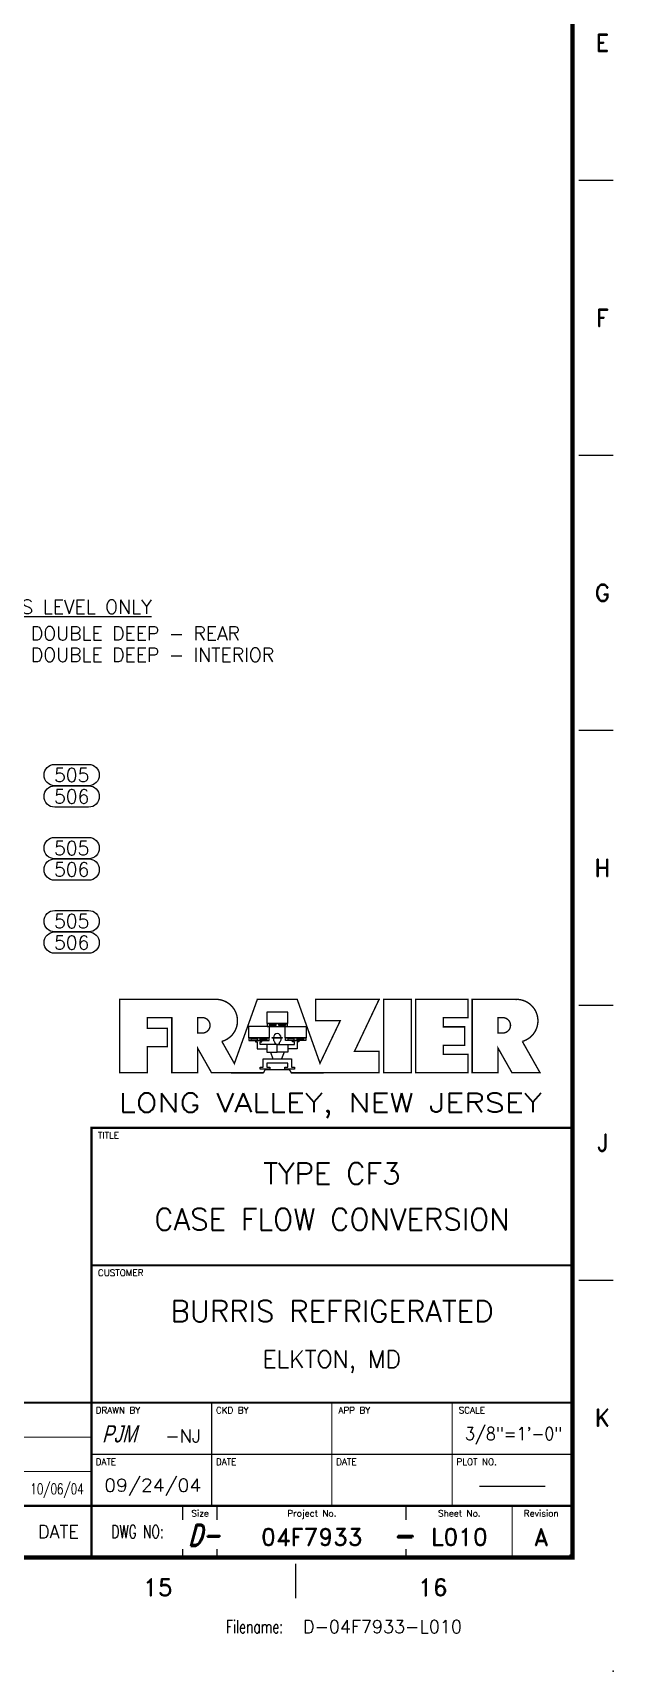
# Model space of a CAD drawing. Extents: x -185 to 859, y -145 to 549.
# Drawn here: x 724.2 to 859.3, y -145 to 236.4 of the extents above; entities that cross this region are included whole.
import ezdxf
from ezdxf.enums import TextEntityAlignment as Align

# ---------------------------------------------------------------- set-up
doc = ezdxf.new("R2010")
doc.units = 0
doc.header["$LTSCALE"] = 8
doc.header["$MEASUREMENT"] = 0
doc.linetypes.add('HIDDEN2', pattern=[0.1875, 0.125, -0.0625])
for name, color, linetype in [('BORD', 15, 'CONTINUOUS'), ('FDIM', 2, 'CONTINUOUS'), ('RACKLOAD', 254, 'HIDDEN2'), ('TEXTL', 3, 'CONTINUOUS')]:
    doc.layers.add(name, color=color, linetype=linetype)
doc.styles.add('2thirds', font='romans.shx', dxfattribs={"width": 0.7})
doc.styles.add('BOLD', font='SIMPLEX')
doc.styles.add('BORDER', font='SIMPLEX')
doc.styles.add('DCMARCH', font='stylu.ttf', dxfattribs={"width": 0.75, "oblique": 15})
doc.styles.add('ROMAND', font='ROMAND')
doc.styles.add('SIMPLEX', font='SIMPLEX')

# ---------------------------------------------------------------- blocks, each defined once
blk = doc.blocks.new('FLOGO')
at = {"layer": 'BORD'}
for p, q in [((2.564, 0.534), (2.564, 0.401)), ((2.564, 0), (2.564, 0.534)), ((0.378, 0.401), (0.378, 0)), ((0.81, 0), (1.044, 0)), ((1.248, 0), (1.482, 0))]:
    blk.add_line(p, q, dxfattribs=at)
at = {"layer": 'BORD', "const_width": 0.0101}
for points in [[(1.887, 0.534), (1.708, 0.156), (1.887, 0.156), (1.887, 0), (1.248, 0), (1.235, 0.022), (1.057, 0.022), (1.046, 0), (0.668, 0), (0.567, 0.178), (0.567, 0), (0.378, 0), (0.378, 0.401), (0.2, 0.401), (0.2, 0.323), (0.347, 0.323), (0.347, 0.189), (0.2, 0.189), (0.2, 0), (0, 0), (0, 0.534), (0.378, 0.534), (0.645, 0.534), (0.701, 0.534, -0.869818), (0.743, 0.228), (0.834, 0.067), (1.001, 0.534), (1.291, 0.534), (1.457, 0.069), (1.604, 0.378), (1.426, 0.378), (1.426, 0.534), (1.893, 0.534)], [(2.564, 0.534), (2.831, 0.534), (2.564, 0.534), (2.564, 0), (2.753, 0), (2.753, 0.178), (2.854, 0), (3.058, 0), (2.929, 0.228, 0.869818), (2.887, 0.534), (2.831, 0.534)]]:
    blk.add_lwpolyline(points, format="xyb", dxfattribs=at)
for points in [[(1.921, 0), (1.921, 0.534), (2.121, 0.534), (2.121, 0)], [(2.154, 0), (2.154, 0.534), (2.533, 0.534), (2.533, 0.401), (2.355, 0.401), (2.355, 0.334), (2.51, 0.334), (2.51, 0.2), (2.355, 0.2), (2.355, 0.134), (2.533, 0.134), (2.533, 0)]]:
    blk.add_lwpolyline(points, close=True, dxfattribs=at)
for points in [[(0.601, 0.289), (0.567, 0.289), (0.567, 0.401), (0.601, 0.401, -1)], [(2.753, 0.289), (2.753, 0.401), (2.787, 0.401, -1), (2.787, 0.289)]]:
    blk.add_lwpolyline(points, format="xyb", close=True, dxfattribs=at)
at = {"layer": 'BORD'}
for points in [[(1.07, 0.358), (1.224, 0.358), (1.224, 0.44), (1.07, 0.44)], [(1.073, 0.337), (1.221, 0.337), (1.221, 0.358), (1.073, 0.358)], [(0.936, 0.255), (1.089, 0.255), (1.089, 0.337), (0.936, 0.337)], [(0.938, 0.234), (1.086, 0.234), (1.086, 0.255), (0.938, 0.255)], [(0.954, 0.24), (1.002, 0.24), (1.002, 0.25), (0.954, 0.25)], [(1.07, 0.24), (1.022, 0.24), (1.022, 0.25), (1.07, 0.25)], [(1.089, 0.343), (1.137, 0.343), (1.137, 0.352), (1.089, 0.352)], [(1.11, 0.251), (1.11, 0.256), (1.182, 0.256), (1.182, 0.251)], [(1.205, 0.343), (1.157, 0.343), (1.157, 0.352), (1.205, 0.352)], [(1.356, 0.255), (1.203, 0.255), (1.203, 0.337), (1.356, 0.337)], [(1.354, 0.234), (1.206, 0.234), (1.206, 0.255), (1.354, 0.255)], [(1.222, 0.24), (1.27, 0.24), (1.27, 0.25), (1.222, 0.25)], [(1.338, 0.24), (1.29, 0.24), (1.29, 0.25), (1.338, 0.25)], [(1.07, 0.071), (1.07, 0.041), (1.091, 0.041), (1.091, 0.027), (1.021, 0.027), (1.021, 0.041), (1.043, 0.041), (1.043, 0.102), (1.249, 0.102), (1.249, 0.041), (1.271, 0.041), (1.271, 0.027), (1.2, 0.027), (1.2, 0.041), (1.222, 0.041), (1.222, 0.071)]]:
    blk.add_lwpolyline(points, close=True, dxfattribs=at)
for points in [[(1.174, 0.256, 0.378608), (1.146, 0.285, 0.378608), (1.118, 0.256, 0.378608)], [(1.121, 0.251, 0.351419), (1.123, 0.23), (1.127, 0.225, 0.337041), (1.146, 0.205, 0.337041), (1.165, 0.225), (1.169, 0.23, 0.351419), (1.171, 0.251)]]:
    blk.add_lwpolyline(points, format="xyb", dxfattribs=at)
for points in [[(1.07, 0.205), (1.07, 0.15), (1.146, 0.15), (1.146, 0.205), (1.021, 0.205), (1.021, 0.226), (1.034, 0.226), (1.034, 0.234), (0.988, 0.234), (0.988, 0.226), (1.001, 0.226), (1.001, 0.174), (1.07, 0.174)], [(1.096, 0.15), (1.115, 0.102)], [(1.127, 0.205), (1.13, 0.216)], [(1.222, 0.205), (1.222, 0.15), (1.146, 0.15), (1.146, 0.205), (1.271, 0.205), (1.271, 0.226), (1.257, 0.226), (1.257, 0.234), (1.304, 0.234), (1.304, 0.226), (1.291, 0.226), (1.291, 0.174), (1.222, 0.174)], [(1.165, 0.205), (1.162, 0.216)], [(1.196, 0.15), (1.177, 0.102)]]:
    blk.add_lwpolyline(points, dxfattribs=at)
blk.add_point((2.884, 0.534), dxfattribs=at)
blk.add_point((2.884, 0.534), dxfattribs=at)
blk = doc.blocks.new('sbord_d')
at = {"layer": 'BORD'}
for p, q in [((32.063, 10), (32.312, 10)), ((32.063, 8), (32.312, 8)), ((32.063, 6), (32.312, 6)), ((32.063, 4), (32.312, 4)), ((32.063, 2), (32.312, 2)), ((28.848, 0.821), (28.848, 0.821)), ((29.182, 0.258), (29.182, 0.354)), ((29.432, 0.258), (29.432, 0.354)), ((30.807, 0.258), (30.807, 0.354)), ((29.182, -0.016), (29.182, 0.044)), ((29.432, -0.016), (29.432, 0.044)), ((30.807, -0.016), (30.807, 0.044)), ((30, -0.062), (30, -0.312))]:
    blk.add_line(p, q, dxfattribs=at)
at = {"layer": 'BORD', "const_width": 0.0313}
blk.add_lwpolyline([(-0.016, -0.016), (32.016, -0.016), (32.016, 20.016), (-0.016, 20.016)], close=True, dxfattribs=at)
at = {"layer": 'BORD'}
for points, const_width in [([(28.516, -0.016), (28.516, 0.359), (28.516, 0.734), (28.516, 1.109), (28.516, 2.109), (28.516, 3.109), (32.016, 3.109)], 0.0156), ([(28.516, 2.109), (32.016, 2.109)], 0.0156), ([(28.516, 1.109), (28.016, 1.109), (27.516, 1.109), (27.016, 1.109), (26.516, 1.109), (20.516, 1.109), (20.016, 1.109), (20.016, 0.859)], 0.0156), ([(28.516, 1.109), (32.016, 1.109)], 0.0156), ([(29.391, 1.109), (29.391, 0.734), (29.391, 0.359)], 0.00781), ([(30.266, 1.109), (30.266, 0.734), (30.266, 0.359)], 0.00781), ([(31.141, 1.109), (31.141, 0.734), (31.141, 0.359)], 0.00781), ([(20.016, 0.859), (28.516, 0.859)], 0.00781), ([(28.516, 0.734), (32.016, 0.734)], 0.00781), ([(20.016, 0.609), (28.516, 0.609)], 0.00781), ([(20.016, 0.359), (28.516, 0.359)], 0.0156), ([(28.516, 0.359), (32.016, 0.359)], 0.0156), ([(31.578, 0.359), (31.578, -0.016)], 0.00781)]:
    blk.add_lwpolyline(points, dxfattribs=dict(at, const_width=const_width))
at = {"layer": 'TEXTL'}
for p in [(32, 0), (32.312, -0.844)]:
    blk.add_point(p, dxfattribs=at)
at = {"layer": 'BORD'}
blk.add_blockref('FLOGO', (28.722, 3.509), dxfattribs=at)
at = {"layer": 'BORD', "style": 'ROMAND'}
for s, p in [('E', (32.234, 11)), ('F', (32.234, 9)), ('G', (32.234, 7)), ('H', (32.234, 5)), ('J', (32.234, 3)), ('K', (32.234, 1)), ('15', (29, -0.234)), ('16', (31, -0.234))]:
    blk.add_text(s, height=0.125, dxfattribs=at).set_placement(p, align=Align.MIDDLE)
at = {"layer": 'BORD', "style": 'BOLD', "width": 1.064303}
blk.add_text('LONG VALLEY, NEW JERSEY', height=0.138, dxfattribs=at).set_placement((28.715, 3.222), (31.792, 3.222), align=Align.FIT)
at = {"layer": 'BORD'}
for s, height, style, p in [('TITLE', 0.0469, 'BORDER', (28.563, 3.031)), ('CUSTOMER', 0.0469, 'BORDER', (28.563, 2.031)), ('DRAWN BY', 0.0469, 'BORDER', (28.547, 1.031)), ('CKD BY', 0.0469, 'BORDER', (29.422, 1.031)), ('APP BY', 0.0469, 'BORDER', (30.313, 1.031)), ('SCALE', 0.0469, 'BORDER', (31.188, 1.031)), ('-NJ', 0.0938, 'SIMPLEX', (29.054, 0.821)), ('DATE', 0.0469, 'BORDER', (28.547, 0.656)), ('DATE', 0.0469, 'BORDER', (29.422, 0.656)), ('DATE', 0.0469, 'BORDER', (30.297, 0.656)), ('PLOT NO.', 0.0469, 'BORDER', (31.172, 0.656))]:
    blk.add_text(s, height=height, dxfattribs=dict(at, style=style)).set_placement(p)
for s, height, style, p in [('Size', 0.0469, 'BORDER', (29.307, 0.281)), ('Project No.', 0.04688, 'BORDER', (30.12, 0.281)), ('Sheet No.', 0.0469, 'BORDER', (31.193, 0.281)), ('Revision', 0.0469, 'BORDER', (31.789, 0.281)), ('DATE', 0.0938, 'SIMPLEX', (28.276, 0.124))]:
    blk.add_text(s, height=height, dxfattribs=dict(at, style=style)).set_placement(p, align=Align.CENTER)
at = {"layer": 'BORD', "style": '2thirds', "width": 0.7}
for s, p in [('DWG NO:', (28.851, 0.124)), ('Filename:', (29.703, -0.567))]:
    blk.add_text(s, height=0.0938, dxfattribs=at).set_placement(p, align=Align.CENTER)
at = {"layer": 'BORD', "style": 'ROMAND', "oblique": 15, "width": 0.75}
for s, height, p in [('D-', 0.1562, (29.218, 0.067)), ('-', 0.188, (30.7, 0.051))]:
    blk.add_text(s, height=height, dxfattribs=at).set_placement(p)
at = {"layer": 'TEXTL', "flags": 8}
for tag, height, style, p in [('TITLE1', 0.156, 'SIMPLEX', (30.266, 2.776)), ('TITLE2', 0.156, 'SIMPLEX', (30.266, 2.443)), ('CHK', 0.0938, 'SIMPLEX', (29.828, 0.883)), ('APP', 0.0938, 'SIMPLEX', (30.703, 0.883)), ('JOB#', 0.125, 'ROMAND', (30.12, 0.133)), ('SHT', 0.125, 'ROMAND', (31.193, 0.133)), ('REV', 0.125, 'ROMAND', (31.789, 0.133))]:
    blk.add_attdef(tag, text='', height=height, dxfattribs=dict(at, style=style)).set_placement(p, align=Align.MIDDLE)
at = {"layer": 'TEXTL', "style": 'SIMPLEX', "flags": 8}
for tag, height, p in [('CUSTOMER', 0.156, (30.266, 1.697)), ('LOCATION', 0.125, (30.266, 1.364)), ('REVC', 0.0781, (20.259, 0.945)), ('CCHK', 0.0781, (27.255, 0.943)), ('REVB', 0.0781, (20.259, 0.695)), ('BCHK', 0.0781, (27.255, 0.683)), ('REVA', 0.0781, (20.259, 0.445)), ('ACHK', 0.0781, (27.255, 0.443))]:
    blk.add_attdef(tag, text='', height=height, dxfattribs=at).set_placement(p, align=Align.CENTER)
at = {"layer": 'TEXTL', "flags": 8}
for tag, p, height, style in [('REVCDESC', (20.625, 0.943), 0.0781, 'SIMPLEX'), ('REVBDESC', (20.625, 0.683), 0.0781, 'SIMPLEX'), ('REVADESC', (20.625, 0.443), 0.0781, 'SIMPLEX'), ('DWG#', (30.055, -0.566), 0.0938, 'ROMAND')]:
    blk.add_attdef(tag, p, '', height=height, dxfattribs=dict(at, style=style))
at = {"layer": 'TEXTL', "style": 'DCMARCH', "oblique": 15, "width": 0.75, "flags": 8}
for tag, p in [('CBY', (26.755, 0.943)), ('BBY', (26.755, 0.683)), ('ABY', (26.755, 0.443))]:
    blk.add_attdef(tag, text='', height=0.0781, dxfattribs=at).set_placement(p, align=Align.CENTER)
at = {"layer": 'TEXTL', "style": 'SIMPLEX', "flags": 8}
for tag, height, width, p, p2 in [('CAPP', 0.0781, 1.292308, (27.588, 0.944), (27.963, 0.944)), ('CDT', 0.0781, 1.866, (28.071, 0.943), (28.46, 0.943)), ('SCALE', 0.0938, 1.702732, (31.234, 0.837), (31.941, 0.837)), ('BAPP', 0.0781, 1.292308, (27.588, 0.683), (27.963, 0.683)), ('BDT', 0.0781, 1.866, (28.071, 0.683), (28.46, 0.683)), ('AAPP', 0.0781, 1.275949, (27.588, 0.443), (27.963, 0.443)), ('ADT', 0.0781, 1.833263, (28.071, 0.443), (28.46, 0.443)), ('DATE', 0.0938, 2.134634, (28.609, 0.462), (29.315, 0.462)), ('CHKDT', 0.0938, 1.555556, (29.484, 0.462), (30.172, 0.462)), ('APPDT', 0.0938, 1.555556, (30.359, 0.462), (31.047, 0.462)), ('PLOT#', 0.0938, 8.555556, (31.234, 0.462), (31.922, 0.462))]:
    blk.add_attdef(tag, text='', height=height, dxfattribs=dict(at, width=width)).set_placement(p, p2, align=Align.FIT)
at = {"layer": 'TEXTL', "style": 'DCMARCH', "oblique": 15, "width": 0.75, "flags": 8}
blk.add_attdef('DRBY', (28.593, 0.821), '', height=0.125, dxfattribs=at)

msp = doc.modelspace()

# ---------------------------------------------------------------- linework, layer by layer
at = {"layer": 'FDIM'}
for points in [[(729.295627, 61.115685, -1), (729.295627, 66.099284), (737.172622, 66.099284, -1), (737.172622, 61.115685)], [(729.295627, 56.132086, -1), (729.295627, 61.115685), (737.172622, 61.115685, -1), (737.172622, 56.132086)], [(729.295564, 44.115839, -1), (729.295564, 49.099438), (737.17256, 49.099438, -1), (737.17256, 44.115839)], [(729.295564, 39.13224, -1), (729.295564, 44.115839), (737.17256, 44.115839, -1), (737.17256, 39.13224)], [(729.295689, 27.115751, -1), (729.295689, 32.09935), (737.172685, 32.09935, -1), (737.172685, 27.115751)], [(729.295689, 22.132152, -1), (729.295689, 27.115751), (737.172685, 27.115751, -1), (737.172685, 22.132152)]]:
    msp.add_lwpolyline(points, format="xyb", close=True, dxfattribs=at)

# ---------------------------------------------------------------- block references
at = {"layer": 'RACKLOAD'}
ref = msp.add_blockref('sbord_d', (-174.682123, -117.964984), dxfattribs=dict(at, xscale=32, yscale=32, zscale=32))
ref.add_attrib('PLOT#', '-', dxfattribs={"layer": 'TEXTL', "height": 3, "style": 'SIMPLEX', "width": 8.555556, "flags": 8}).set_placement((824.817877, -103.167644), (846.817877, -103.167644), align=Align.FIT)
ref.add_attrib('ADT', '10/06/04', dxfattribs={"layer": 'TEXTL', "height": 2.5, "style": 'SIMPLEX', "width": 0.674168, "flags": 8}).set_placement((723.597877, -103.774984), (736.037877, -103.774984), align=Align.FIT)
ref.add_attrib('TITLE1', 'TYPE CF3', dxfattribs={"layer": 'TEXTL', "height": 5, "style": 'SIMPLEX', "flags": 8}).set_placement((793.817877, -29.131651), align=Align.MIDDLE)
ref.add_attrib('TITLE2', 'CASE FLOW CONVERSION', dxfattribs={"layer": 'TEXTL', "height": 5, "style": 'SIMPLEX', "flags": 8}).set_placement((793.817877, -39.798317), align=Align.MIDDLE)
ref.add_attrib('CUSTOMER', 'BURRIS REFRIGERATED', dxfattribs={"layer": 'TEXTL', "height": 5, "style": 'SIMPLEX', "flags": 8}).set_placement((793.817877, -63.666165), align=Align.CENTER)
ref.add_attrib('LOCATION', 'ELKTON, MD', dxfattribs={"layer": 'TEXTL', "height": 4, "style": 'SIMPLEX', "flags": 8}).set_placement((793.817877, -74.332832), align=Align.CENTER)
ref.add_attrib('JOB#', '04F7933', dxfattribs={"layer": 'TEXTL', "height": 4, "style": 'ROMAND', "flags": 8}).set_placement((789.152347, -113.714984), align=Align.MIDDLE)
ref.add_attrib('DATE', '09/24/04', dxfattribs={"layer": 'TEXTL', "height": 3, "style": 'SIMPLEX', "width": 0.993478, "flags": 8}).set_placement((740.817877, -103.167644), (763.384012, -103.167644), align=Align.FIT)
ref.add_attrib('SHT', 'L010', dxfattribs={"layer": 'TEXTL', "height": 4, "style": 'ROMAND', "flags": 8}).set_placement((823.485112, -113.714984), align=Align.MIDDLE)
ref.add_attrib('DWG#', 'D-04F7933-L010', (787.073233, -136.078922), dxfattribs={"layer": 'TEXTL', "height": 3, "style": 'ROMAND', "flags": 8})
ref.add_attrib('SCALE', '3/8"=1\'-0"', dxfattribs={"layer": 'TEXTL', "height": 3, "style": 'SIMPLEX', "width": 0.870078, "flags": 8}).set_placement((824.817877, -91.167644), (847.439894, -91.167644), align=Align.FIT)
ref.add_attrib('DRBY', 'PJM', (740.296495, -91.697905), dxfattribs={"layer": 'TEXTL', "height": 4, "style": 'DCMARCH', "oblique": 15, "width": 0.75, "flags": 8})
ref.add_attrib('REV', 'A', dxfattribs={"layer": 'TEXTL', "height": 4, "style": 'ROMAND', "flags": 8}).set_placement((842.567877, -113.714984), align=Align.MIDDLE)

# ---------------------------------------------------------------- texts
at = {"layer": 'FDIM', "style": 'SIMPLEX'}
for s, p in [('%%UTHIS LEVEL ONLY', (715.231701, 102.774613)), ('DOUBLE DEEP - REAR', (723.735088, 96.577211)), ('DOUBLE DEEP - INTERIOR', (723.735088, 91.593611))]:
    msp.add_text(s, height=3.2, dxfattribs=at).set_placement(p, align=Align.MIDDLE_LEFT)
for s, p in [('505', (733.234125, 63.607484)), ('506', (733.234125, 58.623885)), ('505', (733.234062, 46.607639)), ('506', (733.234062, 41.62404)), ('505', (733.234187, 29.607551)), ('506', (733.234187, 24.623951))]:
    msp.add_text(s, height=3.2, dxfattribs=at).set_placement(p, align=Align.MIDDLE)

doc.saveas('drawing.dxf')
